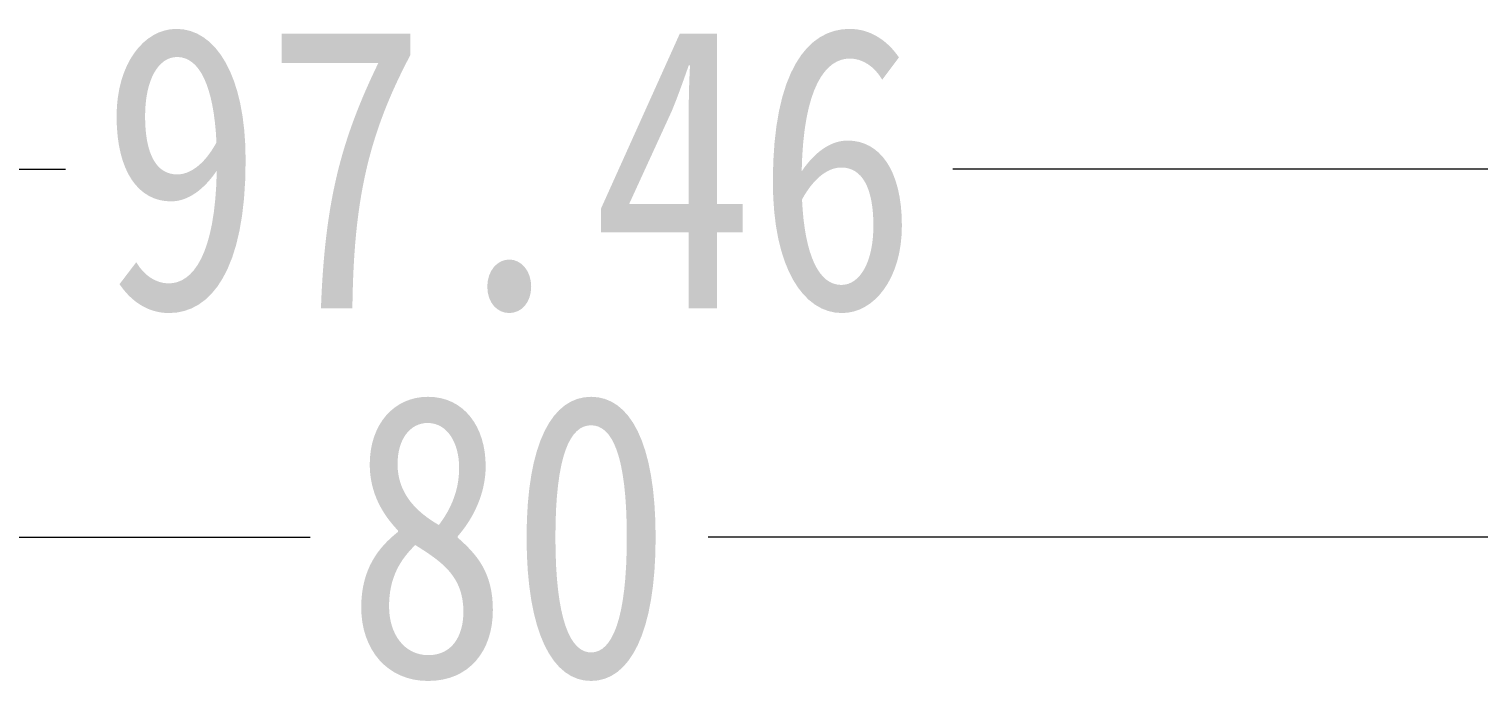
# Model space of a CAD drawing. Header units: millimetres. Extents: x 1786 to 4339, y -2795 to -1928.
# Drawn here: x 4127.16 to 4152.75, y -2576.62 to -2565.1 of the extents above; entities that cross this region are included whole.
import ezdxf

# ---------------------------------------------------------------- set-up
doc = ezdxf.new("R2010")
doc.units = ezdxf.units.MM
doc.layers.add('dim', color=3, linetype='Continuous', lineweight=9)
doc.styles.add('FFS', font='simfang0.ttf', dxfattribs={"width": 0.85})
doc.dimstyles.new('YanXiu', dxfattribs={"dimtxt": 2.5, "dimasz": 2.2, "dimexe": 1, "dimexo": 0.6, "dimgap": 0.66, "dimtad": 0, "dimzin": 9, "dimdsep": 46, "dimtxsty": 'FFS', "dimblk": 'CLOSEDBLANK', "dimcen": 0, "dimclrd": 256, "dimclre": 131, "dimclrt": 42, "dimazin": 2, "dimtfac": 1, "dimtofl": 0, "dimtmove": 0, "dimatfit": 3, "dimldrblk": 'CLOSEDBLANK', "dimfxl": 1, "dimlwd": 5, "dimlwe": 5, "dimarcsym": 0})

# ---------------------------------------------------------------- blocks, each defined once
blk = doc.blocks.new('_ClosedBlank')
at = {"color": 0, "linetype": 'ByBlock', "lineweight": -2}
for p, q in [((-1, 0.1667), (0, 0)), ((-1, 0.1667), (-1, -0.1667)), ((0, 0), (-1, -0.1667))]:
    blk.add_line(p, q, dxfattribs=at)
blk = doc.blocks.new('*D190')
at = {"layer": 'Defpoints', "color": 0}
for p in [(4691.71, -2567.576), (4594.25, -2601.768), (4691.71, -2601.768)]:
    blk.add_point(p, dxfattribs=at)
at = {"layer": 'dim', "color": 131, "lineweight": 5}
for p, q in [((4594.25, -2600.769), (4594.25, -2566.577)), ((4691.71, -2600.769), (4691.71, -2566.577))]:
    blk.add_line(p, q, dxfattribs=at)
at = {"layer": 'dim', "lineweight": 5}
for p, q in [((4598.25, -2567.576), (4635.146, -2567.576)), ((4687.71, -2567.576), (4650.814, -2567.576))]:
    blk.add_line(p, q, dxfattribs=at)
at = {"layer": 'dim', "lineweight": 5, "xscale": 4, "yscale": 4, "zscale": 4, "rotation": 180}
blk.add_blockref('_ClosedBlank', (4594.25, -2567.576), dxfattribs=at)
at = {"layer": 'dim', "lineweight": 5, "xscale": 4, "yscale": 4, "zscale": 4}
blk.add_blockref('_ClosedBlank', (4691.71, -2567.576), dxfattribs=at)
at = {"layer": 'dim', "color": 42, "insert": (4642.98, -2567.576), "char_height": 5, "attachment_point": 5, "style": 'FFS'}
blk.add_mtext('97.46', dxfattribs=at)
blk = doc.blocks.new('*D191')
at = {"layer": 'Defpoints', "color": 0}
for p in [(4682.98, -2574.076), (4602.98, -2585.368, 0), (4682.98, -2585.368, 0)]:
    blk.add_point(p, dxfattribs=at)
at = {"layer": 'dim', "color": 131, "lineweight": 5}
for p, q in [((4602.98, -2584.369), (4602.98, -2573.077)), ((4682.98, -2584.369), (4682.98, -2573.077))]:
    blk.add_line(p, q, dxfattribs=at)
at = {"layer": 'dim', "lineweight": 5}
for p, q in [((4606.98, -2574.076), (4639.465, -2574.076)), ((4678.98, -2574.076), (4646.495, -2574.076))]:
    blk.add_line(p, q, dxfattribs=at)
at = {"layer": 'dim', "lineweight": 5, "xscale": 4, "yscale": 4, "zscale": 4, "rotation": 180}
blk.add_blockref('_ClosedBlank', (4602.98, -2574.076), dxfattribs=at)
at = {"layer": 'dim', "lineweight": 5, "xscale": 4, "yscale": 4, "zscale": 4}
blk.add_blockref('_ClosedBlank', (4682.98, -2574.076), dxfattribs=at)
at = {"layer": 'dim', "color": 42, "insert": (4642.98, -2574.076), "char_height": 5, "attachment_point": 5, "style": 'FFS'}
blk.add_mtext('80', dxfattribs=at)
blk = doc.blocks.new('*u249')
at = {"layer": 'dim'}
for base, p1, p2, picture, middle in [((48.73, 96.939, 0), (-48.73, 62.748, 0), (48.73, 62.748, 0), '*D190', (0, 96.939, 0)), ((40, 90.439, 0), (-40, 79.148), (40, 79.148), '*D191', (0, 90.439, 0))]:
    dim = blk.add_linear_dim(base=base, p1=p1, p2=p2, dimstyle='YanXiu', override={"dimtxt": 5, "dimasz": 4, "dimexe": 0.9995, "dimexo": 0.9995, "dimgap": 0.9995, "dimzin": 8}, dxfattribs=at)
    dim.commit()
    dim.dimension.update_dxf_attribs({"geometry": picture, "text_midpoint": middle, "insert": (-4642.98, 2664.516)})
blk = doc.blocks.new('*u270')
blk.add_blockref('*u249', (28.796, 130.653))

msp = doc.modelspace()

# ---------------------------------------------------------------- block references
msp.add_blockref('*u270', (4106.846, -2795.168))

doc.saveas('drawing.dxf')
